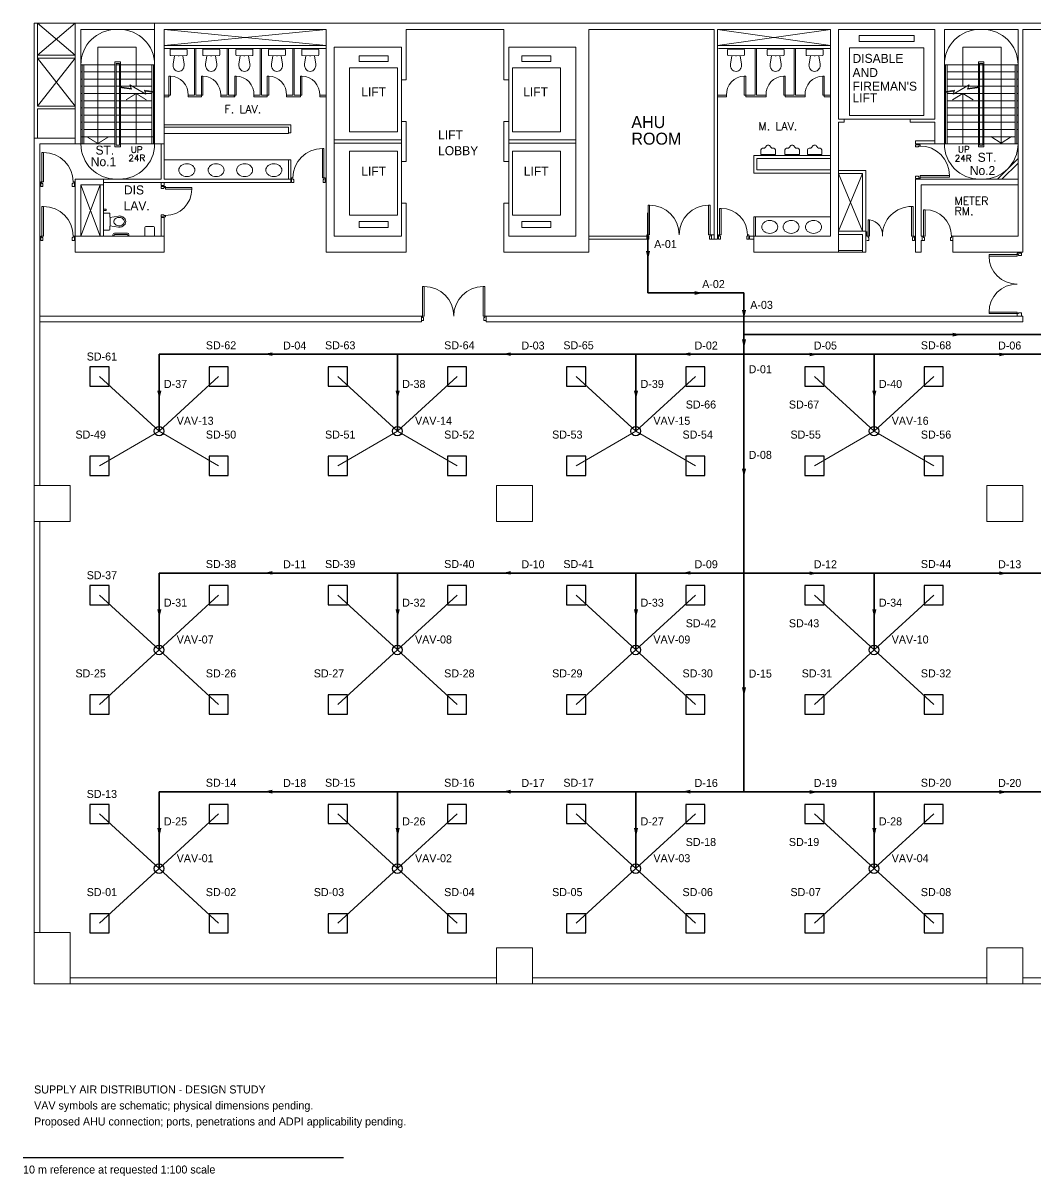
# Model space of a CAD drawing. Header units: millimetres. Extents: x 64000 to 124827, y 9925 to 45926.
# Drawn here: x 64000 to 95618, y 9925 to 45926 of the extents above; entities that cross this region are included whole.
import ezdxf
from ezdxf.enums import TextEntityAlignment as Align

# ---------------------------------------------------------------- set-up
doc = ezdxf.new("R2010")
doc.units = ezdxf.units.MM
for name, color, linetype, lineweight in [('ARCH', 7, 'Continuous', 5), ('BSA_DIFFUSER', 3, 'Continuous', 25), ('BSA_FLEX', 4, 'Continuous', 18), ('BSA_SUPPLY', 5, 'Continuous', 35), ('BSA_VAV', 2, 'Continuous', 25)]:
    doc.layers.add(name, color=color, linetype=linetype, lineweight=lineweight)
for name, color, linetype in [('BSA_FLOW_DIRECTION', 7, 'Continuous'), ('BSA_LABEL', 7, 'Continuous'), ('BSA_NOTES', 1, 'Continuous'), ('BSA_SCHEDULE', 7, 'Continuous')]:
    doc.layers.add(name, color=color, linetype=linetype)
doc.styles.add('20S', font='SIMPLEX.shx', dxfattribs={"height": 200})
doc.styles.add('25S', font='simplex', dxfattribs={"height": 250})

msp = doc.modelspace()

# ---------------------------------------------------------------- linework, layer by layer
at = {"layer": 'ARCH', "linetype": 'ByBlock', "lineweight": 9}
for p, q in [((64346, 45926), (64346, 42331)), ((64446, 45926), (64446, 43326)), ((65626, 44926), (64446, 45926)), ((64446, 44926), (65626, 45926)), ((65626, 45926), (65626, 42151)), ((65806, 45726), (65806, 42151)), ((65806, 45726), (67006, 45726)), ((67006, 45926), (68106, 45926)), ((67006, 45726), (68106, 45726)), ((68106, 45926), (68106, 42151)), ((68406, 45726), (68406, 42151)), ((68406, 45226), (73459, 45726)), ((73459, 45226), (68406, 45726)), ((68406, 45726), (73459, 45726)), ((73459, 45726), (73459, 38776)), ((75959, 45726), (75959, 44151)), ((79009, 45726), (75959, 45726)), ((79009, 45726), (79009, 44151)), ((81659, 45726), (81659, 38776)), ((85579, 45726), (85579, 39176)), ((85679, 45726), (89209, 45226)), ((85679, 45226), (89209, 45726)), ((89209, 45726), (85679, 45726)), ((85679, 45726), (85679, 39176)), ((89209, 45726), (89209, 39276)), ((89459, 45726), (89459, 42926)), ((92459, 45726), (89459, 45726)), ((92459, 45726), (92459, 42926)), ((92759, 45726), (92759, 42056)), ((92759, 45726), (93859, 45726)), ((95059, 45726), (93859, 45726)), ((95059, 45726), (95059, 39276)), ((95209, 45726), (95209, 38776)), ((90096, 45535), (91822, 45535)), ((90096, 45350), (90096, 45535)), ((91822, 45535), (91822, 45350)), ((66337, 42151), (66337, 45176)), ((67531, 45176), (66337, 45176)), ((67531, 43951), (67531, 45176)), ((68406, 45226), (73459, 45226)), ((68406, 45126), (73459, 45126)), ((69353, 43671), (69353, 45126)), ((69393, 43671), (69393, 45126)), ((70369, 43671), (70369, 45126)), ((70409, 43671), (70409, 45126)), ((71406, 43671), (71406, 45126)), ((71446, 43671), (71446, 45126)), ((72423, 43671), (72423, 45126)), ((72463, 43671), (72463, 45126)), ((73709, 45176), (73709, 39276)), ((73709, 45176), (75809, 45176)), ((75809, 45176), (75809, 44151)), ((81259, 45176), (79159, 45176)), ((81259, 45176), (79159, 45176)), ((79159, 45176), (79159, 44151)), ((81259, 45176), (81259, 39276)), ((89209, 45226), (85679, 45226)), ((85714, 45126), (87369, 45126)), ((86856, 43671), (86856, 45126)), ((86896, 43671), (86896, 45126)), ((89209, 45126), (87369, 45126)), ((88073, 43671), (88073, 45126)), ((88113, 43671), (88113, 45126)), ((89799, 43036), (89799, 45154)), ((89799, 45154), (92119, 45154)), ((91822, 45350), (90096, 45350)), ((92119, 45154), (92119, 43036)), ((93334, 43951), (93334, 45176)), ((93334, 45176), (94528, 45176)), ((94528, 42151), (94528, 45176)), ((65626, 44926), (64446, 44926)), ((64446, 44826), (65626, 43326)), ((64446, 43326), (65626, 44826)), ((65626, 44826), (64446, 44826)), ((66868, 42063), (66868, 44714)), ((66868, 44714), (67044, 44714)), ((66906, 42113), (66906, 44664)), ((66906, 44664), (67006, 44664)), ((67006, 43934), (67006, 44664)), ((67044, 43929), (67044, 44714)), ((74489, 44906), (75394, 44906)), ((74489, 44721), (74489, 44906)), ((75394, 44721), (74489, 44721)), ((75394, 44906), (75394, 44721)), ((80480, 44906), (79574, 44906)), ((79574, 44906), (79574, 44721)), ((79574, 44721), (80480, 44721)), ((80480, 44721), (80480, 44906)), ((93821, 43929), (93821, 44714)), ((93997, 44714), (93821, 44714)), ((93859, 43934), (93859, 44664)), ((93959, 44664), (93859, 44664)), ((93959, 42113), (93959, 44664)), ((93997, 42063), (93997, 44714)), ((65806, 44626), (66868, 44626)), ((65806, 44401), (65844, 44401)), ((65844, 42151), (65844, 44626)), ((65894, 42151), (65894, 44626)), ((65894, 44401), (66868, 44401)), ((66906, 44626), (67006, 44626)), ((66906, 44401), (67006, 44401)), ((67044, 44626), (68106, 44626)), ((67044, 44401), (68018, 44401)), ((68018, 43794), (68018, 44626)), ((68068, 43787), (68068, 44626)), ((68068, 44401), (68106, 44401)), ((74192, 44526), (74192, 42526)), ((74192, 44526), (75692, 44526)), ((75692, 44526), (75692, 42526)), ((79277, 44526), (79277, 42526)), ((80777, 44526), (79277, 44526)), ((80777, 44526), (80777, 42526)), ((93821, 44626), (92759, 44626)), ((92797, 44401), (92759, 44401)), ((92797, 43787), (92797, 44626)), ((92847, 43794), (92847, 44626)), ((93821, 44401), (92847, 44401)), ((93959, 44626), (93859, 44626)), ((93959, 44401), (93859, 44401)), ((95059, 44626), (93997, 44626)), ((94971, 44401), (93997, 44401)), ((94971, 42151), (94971, 44626)), ((95021, 42151), (95021, 44626)), ((95059, 44401), (95021, 44401)), ((95059, 44626), (95059, 44626)), ((65806, 44176), (65844, 44176)), ((65806, 43951), (65844, 43951)), ((65894, 44176), (66868, 44176)), ((65894, 43951), (66868, 43951)), ((66906, 44176), (67006, 44176)), ((66906, 43951), (67006, 43951)), ((67371, 43883), (67006, 43934)), ((67044, 44176), (68018, 44176)), ((67044, 43951), (68018, 43951)), ((67828, 43705), (67332, 44000)), ((67332, 44000), (67380, 43857)), ((68068, 44176), (68106, 44176)), ((68068, 43951), (68106, 43951)), ((68554, 43671), (68554, 44271)), ((68554, 44271), (68599, 44271)), ((68599, 43671), (68599, 44271)), ((69571, 44271), (69616, 44271)), ((69571, 43671), (69571, 44271)), ((69616, 43671), (69616, 44271)), ((70608, 43671), (70608, 44271)), ((70608, 44271), (70653, 44271)), ((70653, 43671), (70653, 44271)), ((71624, 44271), (71669, 44271)), ((71624, 43671), (71624, 44271)), ((71669, 43671), (71669, 44271)), ((72661, 44271), (72706, 44271)), ((72661, 43671), (72661, 44271)), ((72706, 43671), (72706, 44271)), ((75809, 44151), (75959, 44151)), ((75809, 44151), (75809, 42851)), ((79159, 44151), (79009, 44151)), ((79159, 44151), (79159, 42851)), ((86513, 43671), (86513, 44271)), ((86558, 44271), (86513, 44271)), ((86558, 43671), (86558, 44271)), ((87749, 43671), (87749, 44271)), ((87794, 44271), (87749, 44271)), ((87794, 43671), (87794, 44271)), ((88966, 43671), (88966, 44271)), ((89011, 44271), (88966, 44271)), ((89011, 43671), (89011, 44271)), ((92797, 44176), (92759, 44176)), ((92797, 43951), (92759, 43951)), ((93821, 44176), (92847, 44176)), ((93821, 43951), (92847, 43951)), ((93037, 43705), (93533, 44000)), ((93533, 44000), (93485, 43857)), ((93494, 43883), (93859, 43934)), ((93959, 44176), (93859, 44176)), ((93959, 43951), (93859, 43951)), ((94971, 44176), (93997, 44176)), ((94971, 43951), (93997, 43951)), ((95059, 44176), (95021, 44176)), ((95059, 43951), (95021, 43951)), ((65806, 43726), (65844, 43726)), ((65894, 43726), (66868, 43726)), ((66906, 43726), (67006, 43726)), ((67006, 42113), (67006, 43909)), ((67380, 43857), (67006, 43909)), ((67044, 42063), (67044, 43903)), ((67044, 43726), (68018, 43726)), ((67531, 43726), (67531, 42151)), ((67788, 43826), (67828, 43705)), ((68106, 43782), (67788, 43826)), ((68106, 43756), (67797, 43799)), ((68018, 42151), (68018, 43768)), ((68068, 42151), (68068, 43762)), ((68068, 43726), (68106, 43726)), ((68554, 43671), (68406, 43671)), ((68406, 43626), (68554, 43626)), ((68554, 43626), (68554, 43671)), ((68554, 43671), (68599, 43671)), ((69353, 43671), (69154, 43671)), ((69154, 43626), (69154, 43671)), ((69154, 43626), (69571, 43626)), ((69571, 43671), (69393, 43671)), ((69571, 43671), (69616, 43671)), ((69571, 43626), (69571, 43671)), ((70171, 43626), (70171, 43671)), ((70369, 43671), (70171, 43671)), ((70171, 43626), (70171, 43671)), ((70171, 43626), (70588, 43626)), ((70588, 43671), (70409, 43671)), ((70608, 43671), (70459, 43671)), ((70459, 43626), (70608, 43626)), ((70588, 43626), (70588, 43671)), ((70608, 43626), (70608, 43671)), ((70608, 43671), (70653, 43671)), ((71406, 43671), (71208, 43671)), ((71208, 43626), (71208, 43671)), ((71208, 43626), (71624, 43626)), ((71624, 43671), (71446, 43671)), ((71624, 43671), (71669, 43671)), ((71624, 43626), (71624, 43671)), ((72224, 43626), (72224, 43671)), ((72423, 43671), (72224, 43671)), ((72224, 43626), (72661, 43626)), ((72661, 43671), (72463, 43671)), ((72661, 43671), (72706, 43671)), ((72661, 43626), (72661, 43671)), ((73459, 43671), (73261, 43671)), ((73261, 43626), (73261, 43671)), ((73261, 43626), (73459, 43626)), ((85679, 43671), (85958, 43671)), ((85958, 43626), (85679, 43626)), ((85958, 43626), (85958, 43671)), ((86558, 43671), (86513, 43671)), ((86558, 43671), (86856, 43671)), ((86558, 43626), (86558, 43671)), ((87194, 43626), (86558, 43626)), ((86896, 43671), (87194, 43671)), ((87194, 43626), (87194, 43671)), ((87794, 43671), (87749, 43671)), ((87794, 43671), (88073, 43671)), ((87794, 43626), (87794, 43671)), ((88411, 43626), (87794, 43626)), ((88113, 43671), (88411, 43671)), ((88411, 43626), (88411, 43671)), ((89011, 43671), (88966, 43671)), ((89011, 43671), (89209, 43671)), ((89011, 43626), (89011, 43671)), ((89209, 43626), (89011, 43626)), ((92759, 43782), (93077, 43826)), ((92759, 43756), (93068, 43799)), ((92797, 43726), (92759, 43726)), ((92797, 42151), (92797, 43762)), ((92847, 42151), (92847, 43768)), ((93821, 43726), (92847, 43726)), ((93077, 43826), (93037, 43705)), ((93334, 43726), (93334, 42151)), ((93485, 43857), (93859, 43909)), ((93821, 42063), (93821, 43903)), ((93859, 42113), (93859, 43909)), ((93959, 43726), (93859, 43726)), ((94971, 43726), (93997, 43726)), ((95059, 43726), (95021, 43726)), ((65626, 43326), (64446, 43326)), ((64446, 43251), (65626, 43251)), ((64446, 43251), (64446, 42331)), ((65806, 43501), (65844, 43501)), ((65806, 43276), (65844, 43276)), ((65894, 43501), (66868, 43501)), ((65894, 43276), (66868, 43276)), ((66906, 43501), (67006, 43501)), ((66906, 43276), (67006, 43276)), ((67044, 43501), (68018, 43501)), ((67044, 43276), (68018, 43276)), ((68068, 43501), (68106, 43501)), ((68068, 43276), (68106, 43276)), ((92797, 43501), (92759, 43501)), ((92797, 43276), (92759, 43276)), ((93821, 43501), (92847, 43501)), ((93821, 43276), (92847, 43276)), ((93959, 43501), (93859, 43501)), ((93959, 43276), (93859, 43276)), ((94971, 43501), (93997, 43501)), ((94971, 43276), (93997, 43276)), ((95059, 43501), (95021, 43501)), ((95059, 43276), (95021, 43276)), ((65806, 43051), (65844, 43051)), ((65894, 43051), (66868, 43051)), ((66906, 43051), (67006, 43051)), ((67044, 43051), (68018, 43051)), ((68068, 43051), (68106, 43051)), ((75959, 42851), (75809, 42851)), ((75809, 42851), (75809, 41601)), ((75959, 42851), (75959, 41601)), ((79009, 42851), (79009, 41601)), ((79009, 42851), (79159, 42851)), ((79159, 42851), (79159, 41601)), ((89634, 42926), (89459, 42926)), ((89634, 42926), (91694, 42926)), ((89634, 42926), (89634, 42826)), ((92119, 43036), (89799, 43036)), ((92459, 42926), (91694, 42926)), ((91694, 42926), (91694, 42826)), ((92797, 43051), (92759, 43051)), ((93821, 43051), (92847, 43051)), ((93959, 43051), (93859, 43051)), ((94971, 43051), (93997, 43051)), ((95059, 43051), (95021, 43051)), ((65806, 42826), (65844, 42826)), ((65806, 42601), (65844, 42601)), ((65894, 42826), (66868, 42826)), ((65894, 42601), (66868, 42601)), ((66906, 42826), (67006, 42826)), ((66906, 42601), (67006, 42601)), ((67044, 42826), (68018, 42826)), ((67044, 42601), (68018, 42601)), ((68068, 42826), (68106, 42826)), ((68068, 42601), (68106, 42601)), ((72359, 42751), (68406, 42751)), ((72284, 42676), (68406, 42676)), ((70231, 42676), (68406, 42676)), ((72284, 42476), (72284, 42676)), ((72359, 42501), (72284, 42501)), ((72359, 42501), (72359, 42751)), ((75692, 42526), (74192, 42526)), ((79277, 42526), (80777, 42526)), ((89459, 42826), (89459, 38776)), ((89634, 42826), (89459, 42826)), ((92459, 42826), (91694, 42826)), ((92459, 42826), (92459, 42151)), ((92797, 42826), (92759, 42826)), ((92797, 42601), (92759, 42601)), ((93821, 42826), (92847, 42826)), ((93821, 42601), (92847, 42601)), ((93959, 42826), (93859, 42826)), ((93959, 42601), (93859, 42601)), ((94971, 42826), (93997, 42826)), ((94971, 42601), (93997, 42601)), ((95059, 42826), (95021, 42826)), ((95059, 42601), (95021, 42601)), ((64346, 42331), (64346, 38776)), ((64346, 42331), (65626, 42331)), ((64526, 42151), (64526, 38776)), ((64526, 42151), (65626, 42151)), ((65806, 42151), (65626, 42151)), ((65806, 42376), (66868, 42376)), ((65806, 42151), (66868, 42151)), ((66906, 42376), (67006, 42376)), ((67044, 42376), (68106, 42376)), ((67044, 42151), (68106, 42151)), ((68406, 42151), (68106, 42151)), ((68306, 42151), (68306, 41051)), ((72284, 42476), (68406, 42476)), ((70231, 42476), (68406, 42476)), ((68406, 42151), (68406, 41051)), ((75809, 42276), (73709, 42276)), ((75809, 42176), (73709, 42176)), ((79159, 42276), (81259, 42276)), ((79159, 42176), (81259, 42176)), ((81259, 42176), (81259, 39476)), ((92459, 42251), (91860, 42251)), ((91860, 42151), (91860, 42251)), ((92459, 42151), (91860, 42151)), ((92759, 42151), (92459, 42151)), ((92797, 42376), (92759, 42376)), ((93821, 42151), (92759, 42151)), ((93821, 42376), (92847, 42376)), ((93959, 42376), (93859, 42376)), ((93959, 42151), (93859, 42151)), ((94971, 42376), (93997, 42376)), ((95059, 42151), (93997, 42151)), ((66868, 42063), (67044, 42063)), ((66906, 42113), (67006, 42113)), ((74192, 39926), (74192, 41926)), ((75692, 41926), (74192, 41926)), ((75692, 39926), (75692, 41926)), ((79277, 39926), (79277, 41926)), ((79277, 41926), (80777, 41926)), ((80777, 39926), (80777, 41926)), ((89209, 41792), (86809, 41792)), ((86809, 41242), (86809, 41792)), ((93997, 42063), (93821, 42063)), ((93959, 42113), (93859, 42113)), ((72359, 41651), (68406, 41651)), ((72284, 41051), (72284, 41651)), ((72359, 41051), (72359, 41651)), ((75959, 41601), (75809, 41601)), ((75809, 40301), (75809, 41601)), ((79009, 41601), (79159, 41601)), ((79159, 40301), (79159, 41601)), ((89209, 41692), (86909, 41692)), ((86909, 41342), (86909, 41692)), ((94415, 41051), (95059, 41695)), ((94556, 41051), (95059, 41554)), ((68306, 41051), (65626, 41051)), ((65626, 41051), (65626, 40871)), ((66506, 41051), (66506, 39276)), ((72359, 41051), (68406, 41051)), ((72359, 41051), (72359, 40951)), ((89209, 41242), (86809, 41242)), ((89209, 41342), (86909, 41342)), ((90309, 41326), (89459, 41326)), ((89459, 41226), (90209, 39426)), ((90209, 41226), (89459, 39426)), ((90209, 41226), (89459, 41226)), ((90209, 41226), (90209, 39426)), ((90309, 41326), (90309, 39226)), ((91860, 41051), (95059, 41051)), ((91860, 40871), (91860, 41051)), ((65626, 39276), (65626, 40871)), ((65806, 40871), (66406, 39276)), ((65806, 39276), (66406, 40871)), ((66506, 40871), (65806, 40871)), ((65806, 39276), (65806, 40871)), ((66406, 40871), (66406, 39276)), ((72359, 40951), (66506, 40951)), ((68306, 40951), (68306, 40851)), ((68306, 40951), (68306, 40851)), ((68306, 40851), (68406, 40851)), ((68406, 40951), (68406, 40851)), ((68406, 40951), (68406, 40851)), ((91860, 39276), (91860, 40871)), ((92040, 40871), (95059, 40871)), ((92040, 39276), (92040, 40871)), ((66506, 40270), (66506, 40270)), ((66516, 40120), (66506, 40120)), ((66516, 40070), (66506, 40070)), ((66516, 40120), (66516, 40070)), ((66516, 40114), (66571, 40114)), ((66571, 40076), (66516, 40076)), ((75809, 40301), (75959, 40301)), ((75809, 40301), (75809, 39276)), ((75959, 40301), (75959, 38776)), ((79009, 40301), (79009, 38776)), ((79159, 40301), (79009, 40301)), ((79159, 40301), (79159, 39276)), ((83509, 39316), (83509, 40236)), ((83559, 40236), (83509, 40236)), ((83559, 40236), (83559, 39316)), ((85399, 40236), (85399, 39316)), ((85399, 40236), (85449, 40236)), ((85449, 39316), (85449, 40236)), ((91739, 40201), (91739, 39276)), ((91739, 40201), (91789, 40201)), ((91789, 39276), (91789, 40201)), ((68306, 39851), (68306, 39276)), ((68406, 39851), (68306, 39851)), ((68306, 39771), (68306, 39276)), ((68406, 39851), (68406, 39276)), ((68406, 39771), (68406, 39276)), ((74192, 39926), (75692, 39926)), ((75394, 39730), (74489, 39730)), ((74489, 39730), (74489, 39545)), ((75394, 39545), (75394, 39730)), ((80777, 39926), (79277, 39926)), ((79574, 39730), (80480, 39730)), ((79574, 39545), (79574, 39730)), ((80480, 39730), (80480, 39545)), ((86809, 39876), (89209, 39876)), ((86809, 39276), (86809, 39876)), ((86859, 39276), (86859, 39876)), ((90377, 39776), (90377, 39276)), ((90377, 39776), (90427, 39776)), ((90427, 39276), (90427, 39776)), ((65626, 39276), (65626, 38776)), ((68406, 39276), (65626, 39276)), ((66800, 39286), (66800, 39276)), ((66800, 39286), (66850, 39286)), ((66806, 39316), (66806, 39286)), ((66844, 39298), (66844, 39286)), ((66850, 39286), (66850, 39276)), ((66856, 39366), (67256, 39366)), ((66874, 39328), (67238, 39328)), ((67312, 39286), (67262, 39286)), ((67262, 39286), (67262, 39276)), ((67268, 39298), (67268, 39286)), ((67306, 39316), (67306, 39286)), ((67312, 39286), (67312, 39276)), ((67806, 39546), (67806, 39276)), ((67836, 39576), (68076, 39576)), ((68106, 39546), (68106, 39276)), ((68406, 39276), (68406, 38776)), ((73709, 39276), (75809, 39276)), ((74489, 39545), (75394, 39545)), ((81259, 39276), (79159, 39276)), ((80480, 39545), (79574, 39545)), ((81659, 39276), (83469, 39276)), ((83469, 39316), (83509, 39316)), ((83469, 39176), (83469, 39316)), ((83469, 39301), (83469, 39301)), ((83509, 39316), (83509, 39266)), ((83559, 39316), (83509, 39316)), ((83509, 39266), (83534, 39266)), ((83534, 39266), (83534, 39176)), ((85399, 39316), (85449, 39316)), ((85449, 39266), (85424, 39266)), ((85424, 39266), (85424, 39176)), ((85579, 39316), (85449, 39316)), ((85449, 39316), (85449, 39266)), ((85489, 39176), (85489, 39316)), ((85489, 39301), (85489, 39301)), ((86809, 39276), (86679, 39276)), ((86679, 39176), (86679, 39276)), ((86809, 39276), (89209, 39276)), ((86809, 39276), (86809, 38776)), ((89459, 39426), (90309, 39426)), ((89459, 39326), (90209, 39326)), ((90209, 39326), (90209, 38776)), ((90309, 39326), (90309, 38776)), ((90337, 39276), (90337, 39416)), ((90337, 39276), (90377, 39276)), ((90377, 39276), (90427, 39276)), ((90377, 39276), (90377, 39226)), ((91739, 39276), (91789, 39276)), ((91829, 39276), (91789, 39276)), ((91789, 39276), (91789, 39226)), ((91829, 39136), (91829, 39276)), ((91860, 39276), (91860, 38926)), ((91860, 39276), (91860, 38776)), ((92040, 39276), (92110, 39276)), ((92040, 39276), (92090, 39276)), ((92980, 39276), (95059, 39276)), ((81659, 39176), (83469, 39176)), ((83469, 39216), (83469, 39176)), ((83534, 39176), (83469, 39176)), ((85424, 39176), (85489, 39176)), ((85489, 39216), (85489, 39176)), ((85579, 39176), (85679, 39176)), ((86809, 39176), (86679, 39176)), ((90402, 39136), (90337, 39136)), ((90377, 39226), (90402, 39226)), ((90402, 39226), (90402, 39136)), ((91764, 39226), (91764, 39136)), ((91789, 39226), (91764, 39226)), ((91764, 39136), (91829, 39136)), ((92040, 38776), (92040, 39136)), ((93020, 39136), (93020, 38776)), ((64346, 38776), (64346, 15926)), ((64526, 38776), (64526, 31488)), ((68406, 38776), (65626, 38776)), ((75959, 38776), (73459, 38776)), ((79009, 38776), (81659, 38776)), ((86809, 38776), (89459, 38776)), ((90209, 38826), (89459, 38826)), ((90209, 38776), (89459, 38776)), ((90209, 38776), (90309, 38776)), ((92040, 38776), (91860, 38776)), ((95209, 38776), (93020, 38776)), ((95029, 38694), (94155, 38694)), ((94155, 38647), (94155, 38694)), ((94155, 38647), (95029, 38647)), ((95029, 38737), (95029, 38697)), ((95169, 38737), (95029, 38737)), ((95029, 38697), (95079, 38697)), ((95029, 38647), (95029, 38697)), ((95044, 38737), (95044, 38737)), ((95079, 38697), (95079, 38672)), ((95079, 38672), (95169, 38672)), ((95169, 38672), (95169, 38737)), ((76473, 36776), (76473, 37696)), ((76523, 37696), (76473, 37696)), ((76523, 37696), (76523, 36776)), ((78363, 37696), (78363, 36776)), ((78363, 37696), (78413, 37696)), ((78413, 36776), (78413, 37696)), ((64526, 36776), (76473, 36776)), ((76433, 36776), (76473, 36776)), ((76433, 36636), (76433, 36776)), ((76433, 36761), (76433, 36761)), ((76473, 36776), (76473, 36726)), ((76523, 36776), (76473, 36776)), ((76473, 36726), (76498, 36726)), ((76498, 36726), (76498, 36636)), ((78363, 36776), (78413, 36776)), ((78413, 36726), (78388, 36726)), ((78388, 36726), (78388, 36636)), ((78453, 36776), (78413, 36776)), ((78413, 36776), (78413, 36726)), ((78453, 36776), (95209, 36776)), ((78453, 36636), (78453, 36776)), ((78453, 36761), (78453, 36761)), ((94155, 36899), (95029, 36899)), ((94155, 36899), (94155, 36851)), ((95029, 36851), (94155, 36851)), ((95029, 36901), (95029, 36851)), ((95029, 36776), (95029, 36851)), ((95029, 36851), (95079, 36851)), ((95169, 36776), (95029, 36776)), ((95044, 36776), (95044, 36776)), ((95079, 36851), (95079, 36876)), ((95079, 36876), (95169, 36876)), ((95169, 36876), (95169, 36776)), ((95169, 36776), (95209, 36776)), ((64526, 36596), (76433, 36596)), ((76498, 36636), (76433, 36636)), ((76433, 36636), (76433, 36596)), ((78388, 36636), (78453, 36636)), ((78453, 36636), (78453, 36596)), ((78453, 36596), (95209, 36596)), ((64526, 30363), (64526, 17526))]:
    msp.add_line(p, q, dxfattribs=at)
at = {"layer": 'ARCH', "lineweight": 9}
for p, q in [((95209, 45926), (64346, 45926)), ((64346, 45926), (109346, 45926)), ((85579, 45726), (81659, 45726)), ((95209, 45726), (108221, 45726)), ((68591, 45094), (68591, 44929)), ((69101, 45114), (68611, 45114)), ((69121, 44929), (69121, 45094)), ((69608, 45094), (69608, 44929)), ((70118, 45114), (69628, 45114)), ((70138, 44929), (70138, 45094)), ((70644, 45094), (70644, 44929)), ((71154, 45114), (70664, 45114)), ((71174, 44929), (71174, 45094)), ((71661, 45094), (71661, 44929)), ((72171, 45114), (71681, 45114)), ((72191, 44929), (72191, 45094)), ((72698, 45094), (72698, 44929)), ((73208, 45114), (72718, 45114)), ((73228, 44929), (73228, 45094)), ((85991, 44929), (85991, 45094)), ((86011, 45114), (86501, 45114)), ((86521, 45094), (86521, 44929)), ((87228, 44929), (87228, 45094)), ((87248, 45114), (87738, 45114)), ((87758, 45094), (87758, 44929)), ((88444, 44929), (88444, 45094)), ((88464, 45114), (88954, 45114)), ((88974, 45094), (88974, 44929)), ((68838, 44904), (68611, 44909)), ((68724, 44907), (68683, 44644)), ((68874, 44904), (69101, 44909)), ((68988, 44907), (69029, 44644)), ((69855, 44904), (69627, 44909)), ((69741, 44907), (69700, 44644)), ((69890, 44904), (70118, 44909)), ((70005, 44907), (70046, 44644)), ((70892, 44904), (70664, 44909)), ((70777, 44907), (70736, 44644)), ((70927, 44904), (71155, 44909)), ((71041, 44907), (71082, 44644)), ((71908, 44904), (71681, 44909)), ((71794, 44907), (71753, 44644)), ((71944, 44904), (72171, 44909)), ((72058, 44907), (72099, 44644)), ((72945, 44904), (72717, 44909)), ((72831, 44907), (72790, 44644)), ((72980, 44904), (73208, 44909)), ((73095, 44907), (73136, 44644)), ((86238, 44904), (86010, 44909)), ((86124, 44907), (86083, 44644)), ((86274, 44904), (86501, 44909)), ((86388, 44907), (86429, 44644)), ((87475, 44904), (87247, 44909)), ((87360, 44907), (87320, 44644)), ((87510, 44904), (87738, 44909)), ((87625, 44907), (87665, 44644)), ((88691, 44904), (88464, 44909)), ((88577, 44907), (88536, 44644)), ((88727, 44904), (88955, 44909)), ((88841, 44907), (88882, 44644)), ((93334, 43726), (93015, 43525)), ((93654, 43525), (93334, 43726)), ((91860, 42061), (91860, 42126)), ((91860, 42126), (92000, 42126)), ((92000, 42126), (92000, 42086)), ((94213, 42380), (94532, 42180)), ((94532, 42180), (94852, 42380)), ((64641, 41886), (64591, 41886)), ((64591, 40966), (64591, 41886)), ((64641, 41886), (64641, 40966)), ((73344, 42011), (73344, 41091)), ((73344, 42011), (73394, 42011)), ((73394, 41091), (73394, 42011)), ((87035, 41816), (87035, 41966)), ((87484, 41816), (87035, 41816)), ((87484, 41816), (87484, 41966)), ((87785, 41816), (87785, 41966)), ((88234, 41816), (87785, 41816)), ((88234, 41816), (88234, 41966)), ((88485, 41816), (88485, 41966)), ((88934, 41816), (88485, 41816)), ((88934, 41816), (88934, 41966)), ((91950, 42061), (91860, 42061)), ((91950, 42086), (91950, 42061)), ((92000, 42086), (91950, 42086)), ((72384, 40951), (72384, 41091)), ((72384, 41091), (72424, 41091)), ((72424, 41091), (72424, 41041)), ((73344, 41091), (73394, 41091)), ((73434, 41091), (73394, 41091)), ((73394, 41091), (73394, 41041)), ((73434, 40951), (73434, 41091)), ((73434, 41076), (73434, 41076)), ((91860, 41141), (91860, 41076)), ((91950, 41141), (91860, 41141)), ((91860, 41076), (92000, 41076)), ((91950, 41116), (91950, 41141)), ((92000, 41116), (91950, 41116)), ((92000, 41166), (92000, 41116)), ((92920, 41166), (92000, 41166)), ((92000, 41116), (92920, 41116)), ((92000, 41076), (92000, 41116)), ((92920, 41166), (92920, 41116)), ((64551, 40826), (64551, 40966)), ((64551, 40966), (64591, 40966)), ((64616, 40826), (64551, 40826)), ((64641, 40966), (64591, 40966)), ((64591, 40966), (64591, 40916)), ((64591, 40916), (64616, 40916)), ((64616, 40916), (64616, 40826)), ((65536, 40916), (65536, 40826)), ((65561, 40916), (65536, 40916)), ((65536, 40826), (65601, 40826)), ((65561, 40966), (65561, 40916)), ((65601, 40966), (65561, 40966)), ((65601, 40826), (65601, 40966)), ((68306, 40826), (68446, 40826)), ((68306, 40761), (68306, 40826)), ((68396, 40761), (68306, 40761)), ((68396, 40786), (68396, 40761)), ((68446, 40786), (68396, 40786)), ((68446, 40826), (68446, 40786)), ((68446, 40736), (68446, 40786)), ((68446, 40786), (69266, 40786)), ((69266, 40736), (68446, 40736)), ((69266, 40736), (69266, 40786)), ((72449, 40951), (72384, 40951)), ((72424, 41041), (72449, 41041)), ((72449, 41041), (72449, 40951)), ((73394, 41041), (73369, 41041)), ((73369, 41041), (73369, 40951)), ((73369, 40951), (73434, 40951)), ((64641, 40196), (64591, 40196)), ((64591, 39276), (64591, 40196)), ((64641, 40196), (64641, 39276)), ((66506, 39971), (66506, 39481)), ((66690, 39991), (66526, 39991)), ((66716, 39743), (66711, 39971)), ((85744, 39316), (85744, 40136)), ((85794, 40136), (85744, 40136)), ((85794, 40136), (85794, 39316)), ((92110, 39276), (92110, 40096)), ((92160, 40096), (92110, 40096)), ((92160, 40096), (92160, 39276)), ((66716, 39708), (66711, 39480)), ((66713, 39858), (66976, 39899)), ((68306, 39941), (68306, 39876)), ((68396, 39941), (68306, 39941)), ((68306, 39876), (68446, 39876)), ((68396, 39916), (68396, 39941)), ((68446, 39916), (68396, 39916)), ((68446, 39876), (68446, 39916)), ((64551, 39136), (64551, 39276)), ((64551, 39276), (64591, 39276)), ((64641, 39276), (64591, 39276)), ((64591, 39276), (64591, 39226)), ((65561, 39276), (65561, 39226)), ((65601, 39276), (65561, 39276)), ((65601, 39136), (65601, 39276)), ((66526, 39461), (66690, 39461)), ((66713, 39594), (66976, 39553)), ((85704, 39316), (85744, 39316)), ((85704, 39176), (85704, 39316)), ((85744, 39316), (85744, 39266)), ((85794, 39316), (85744, 39316)), ((85744, 39266), (85769, 39266)), ((85769, 39266), (85769, 39176)), ((86614, 39266), (86589, 39266)), ((86589, 39266), (86589, 39176)), ((86654, 39316), (86614, 39316)), ((86614, 39316), (86614, 39266)), ((86654, 39176), (86654, 39316)), ((92070, 39276), (92110, 39276)), ((92070, 39136), (92070, 39276)), ((92110, 39276), (92110, 39226)), ((92160, 39276), (92110, 39276)), ((93020, 39276), (92980, 39276)), ((92980, 39276), (92980, 39226)), ((93020, 39136), (93020, 39276)), ((64616, 39136), (64551, 39136)), ((64591, 39226), (64616, 39226)), ((64616, 39226), (64616, 39136)), ((65536, 39226), (65536, 39136)), ((65561, 39226), (65536, 39226)), ((65536, 39136), (65601, 39136)), ((85489, 39176), (85579, 39176)), ((85769, 39176), (85704, 39176)), ((86589, 39176), (86654, 39176)), ((92070, 39136), (92040, 39136)), ((92135, 39136), (92070, 39136)), ((92110, 39226), (92135, 39226)), ((92135, 39226), (92135, 39136)), ((92980, 39226), (92955, 39226)), ((92955, 39226), (92955, 39136)), ((92955, 39136), (93020, 39136)), ((95209, 36776), (95209, 36596)), ((64346, 30363), (64346, 31488)), ((78783, 30363), (78783, 31488)), ((79908, 31488), (78783, 31488)), ((78783, 31488), (78783, 30363)), ((79908, 30363), (79908, 31488)), ((94084, 30363), (94084, 31488)), ((78783, 30363), (79908, 30363)), ((78783, 15926), (78783, 17051)), ((94084, 15926), (94084, 17051)), ((109346, 15926), (64346, 15926)), ((78783, 16106), (65471, 16106)), ((94084, 16106), (79908, 16106)), ((108221, 16106), (95209, 16106))]:
    msp.add_line(p, q, dxfattribs=at)
at = {"layer": 'ARCH', "lineweight": 9, "const_width": 26.4}
for points in [[(67212, 43525), (67531, 43726), (67850, 43525)], [(66652, 42363), (66333, 42163), (66014, 42363)]]:
    msp.add_lwpolyline(points, dxfattribs=at)
at = {"layer": 'ARCH', "linetype": 'Continuous', "lineweight": 9}
for points in [[(68863, 41334, -0.119639), (68881, 41408, -0.104884), (68936, 41475, -0.089094), (69023, 41522, -0.096836), (69113, 41534, -0.080438), (69211, 41518, -0.089094), (69289, 41475, -0.104884), (69344, 41408, -0.119639), (69362, 41334, -0.119639), (69344, 41259, -0.104884), (69289, 41192, -0.089094), (69211, 41149, -0.080438), (69113, 41133, -0.080438), (69015, 41149, -0.089094), (68936, 41192, -0.104884), (68881, 41259, -0.119639)], [(70275, 41334, 0.119639), (70257, 41408, 0.104884), (70202, 41475, 0.089094), (70115, 41522, 0.096836), (70025, 41534, 0.080438), (69927, 41518, 0.089094), (69849, 41475, 0.104884), (69794, 41408, 0.119639), (69776, 41334, 0.119639), (69794, 41259, 0.104884), (69849, 41192, 0.089094), (69927, 41149, 0.080438), (70025, 41133, 0.080438), (70123, 41149, 0.089094), (70202, 41192, 0.104884), (70257, 41259, 0.119639)], [(70666, 41334, -0.119639), (70684, 41408, -0.104884), (70739, 41475, -0.089094), (70826, 41522, -0.096836), (70916, 41534, -0.080438), (71013, 41518, -0.089094), (71092, 41475, -0.104884), (71147, 41408, -0.119639), (71165, 41334, -0.119639), (71147, 41259, -0.104884), (71092, 41192, -0.089094), (71013, 41149, -0.080438), (70916, 41133, -0.080438), (70818, 41149, -0.089094), (70739, 41192, -0.104884), (70684, 41259, -0.119639)], [(72078, 41334, 0.119639), (72060, 41408, 0.104884), (72005, 41475, 0.089094), (71918, 41522, 0.096836), (71828, 41534, 0.080438), (71730, 41518, 0.089094), (71652, 41475, 0.104884), (71596, 41408, 0.119639), (71578, 41334, 0.119639), (71596, 41259, 0.104884), (71652, 41192, 0.089094), (71730, 41149, 0.080438), (71828, 41133, 0.080438), (71926, 41149, 0.089094), (72005, 41192, 0.104884), (72060, 41259, 0.119639)], [(87061, 39559, -0.119639), (87079, 39633, -0.104884), (87134, 39700, -0.089094), (87220, 39747, -0.096836), (87310, 39759, -0.080438), (87408, 39743, -0.089094), (87487, 39700, -0.104884), (87542, 39633, -0.119639), (87560, 39559, -0.119639), (87542, 39484, -0.104884), (87487, 39417, -0.089094), (87408, 39374, -0.080438), (87310, 39358, -0.080438), (87212, 39374, -0.089094), (87134, 39417, -0.104884), (87079, 39484, -0.119639)], [(88226, 39559, 0.119639), (88208, 39633, 0.104884), (88153, 39700, 0.089094), (88067, 39747, 0.096836), (87977, 39759, 0.080438), (87879, 39743, 0.089094), (87800, 39700, 0.104884), (87745, 39633, 0.119639), (87727, 39559, 0.119639), (87745, 39484, 0.104884), (87800, 39417, 0.089094), (87879, 39374, 0.080438), (87977, 39358, 0.080438), (88075, 39374, 0.089094), (88153, 39417, 0.104884), (88208, 39484, 0.119639)], [(88924, 39559, 0.119639), (88906, 39633, 0.104884), (88851, 39700, 0.089094), (88764, 39747, 0.096836), (88674, 39759, 0.080438), (88576, 39743, 0.089094), (88498, 39700, 0.104884), (88443, 39633, 0.119639), (88425, 39559, 0.119639), (88443, 39484, 0.104884), (88498, 39417, 0.089094), (88576, 39374, 0.080438), (88674, 39358, 0.080438), (88772, 39374, 0.089094), (88851, 39417, 0.104884), (88906, 39484, 0.119639)]]:
    msp.add_lwpolyline(points, format="xyb", close=True, dxfattribs=at)
at = {"layer": 'ARCH', "lineweight": 9}
msp.add_lwpolyline([(66844, 39677, 0.532735), (67145, 39669, 0.289578), (67145, 39782, 0.532735), (66844, 39775, 0.261816)], format="xyb", close=True, dxfattribs=at)
for points in [[(64346, 30363), (65471, 30363), (65471, 31488), (64346, 31488)], [(94084, 30363), (95209, 30363), (95209, 31488), (94084, 31488)], [(64346, 15926), (65471, 15926), (65471, 17526), (64346, 17526)], [(78783, 15926), (79908, 15926), (79908, 17051), (78783, 17051)], [(94084, 15926), (95209, 15926), (95209, 17051), (94084, 17051)]]:
    msp.add_lwpolyline(points, close=True, dxfattribs=at)
at = {"layer": 'ARCH', "linetype": 'ByBlock', "lineweight": 9}
for centre, radius, start, end in [((66906, 44626), 1100, 90, 180), ((67006, 44626), 1100, 0, 90), ((93859, 44626), 1100, 90, 180), ((93959, 44626), 1100, 0, 90), ((68577, 43693), 578, 357.7688, 87.7688), ((69593, 43693), 578, 357.7688, 87.7688), ((70630, 43693), 578, 357.7688, 87.7688), ((71647, 43693), 578, 357.7688, 87.7688), ((72683, 43693), 578, 357.7688, 87.7688), ((86535, 43693), 578, 92.2312, 182.2312), ((87772, 43693), 578, 92.2312, 182.2312), ((88988, 43693), 578, 92.2312, 182.2312), ((66906, 42151), 1100, 180, 270), ((67006, 42151), 1100, 270, 0), ((93859, 42151), 1100, 180, 270), ((93959, 42151), 1100, 270, 0), ((66576, 40095), 19.7, 254.4697, 105.5303), ((83559, 39316), 920, 0, 90), ((85399, 39316), 920, 90, 180), ((91744, 39283), 917, 90.3403, 180.4706), ((90377, 39326), 453, 353.6598, 83.6598), ((66856, 39316), 50, 90, 180), ((66874, 39298), 30, 90, 180), ((67238, 39298), 30, 0, 90), ((67256, 39316), 50, 0, 90), ((67836, 39546), 30, 90, 180), ((68076, 39546), 30, 0, 90), ((95029, 38647), 874, 180, 270), ((76523, 36776), 920, 0, 90), ((78363, 36776), 920, 90, 180), ((95029, 36899), 874, 90, 180)]:
    msp.add_arc(centre, radius, start, end, dxfattribs=at)
at = {"layer": 'ARCH', "lineweight": 9}
for centre, radius, start, end in [((68611, 45094), 20, 90, 180), ((69101, 45094), 20, 0, 90), ((69628, 45094), 20, 90, 180), ((70118, 45094), 20, 0, 90), ((70664, 45094), 20, 90, 180), ((71154, 45094), 20, 0, 90), ((71681, 45094), 20, 90, 180), ((72171, 45094), 20, 0, 90), ((72718, 45094), 20, 90, 180), ((73208, 45094), 20, 0, 90), ((86011, 45094), 20, 90, 180), ((86501, 45094), 20, 0, 90), ((87248, 45094), 20, 90, 180), ((87738, 45094), 20, 0, 90), ((88464, 45094), 20, 90, 180), ((88954, 45094), 20, 0, 90), ((68611, 44929), 20, 180, 268.7241), ((68881, 44613), 200, 171.1648, 203.6716), ((68856, 45704), 800, 268.7241, 271.2759), ((68831, 44613), 200, 336.3284, 8.8352), ((69101, 44929), 20, 271.2759, 0), ((69628, 44929), 20, 180, 268.7241), ((69897, 44613), 200, 171.1648, 203.6716), ((69873, 45704), 800, 268.7241, 271.2759), ((69848, 44613), 200, 336.3284, 8.8352), ((70118, 44929), 20, 271.2759, 0), ((70664, 44929), 20, 180, 268.7241), ((70934, 44613), 200, 171.1648, 203.6716), ((70909, 45704), 800, 268.7241, 271.2759), ((70885, 44613), 200, 336.3284, 8.8352), ((71154, 44929), 20, 271.2759, 0), ((71681, 44929), 20, 180, 268.7241), ((71951, 44613), 200, 171.1648, 203.6716), ((71926, 45704), 800, 268.7241, 271.2759), ((71901, 44613), 200, 336.3284, 8.8352), ((72171, 44929), 20, 271.2759, 0), ((72718, 44929), 20, 180, 268.7241), ((72987, 44613), 200, 171.1648, 203.6716), ((72963, 45704), 800, 268.7241, 271.2759), ((72938, 44613), 200, 336.3284, 8.8352), ((73208, 44929), 20, 271.2759, 0), ((86011, 44929), 20, 180, 268.7241), ((86281, 44613), 200, 171.1648, 203.6716), ((86256, 45704), 800, 268.7241, 271.2759), ((86231, 44613), 200, 336.3284, 8.8352), ((86501, 44929), 20, 271.2759, 0), ((87248, 44929), 20, 180, 268.7241), ((87517, 44613), 200, 171.1648, 203.6716), ((87493, 45704), 800, 268.7241, 271.2759), ((87468, 44613), 200, 336.3284, 8.8352), ((87738, 44929), 20, 271.2759, 0), ((88464, 44929), 20, 180, 268.7241), ((88734, 44613), 200, 171.1648, 203.6716), ((88709, 45704), 800, 268.7241, 271.2759), ((88685, 44613), 200, 336.3284, 8.8352), ((88954, 44929), 20, 271.2759, 0), ((68904, 44623), 226, 203.6716, 234.991), ((68856, 44564), 150, 237.7003, 302.2997), ((68808, 44623), 226, 305.009, 336.3284), ((69921, 44623), 226, 203.6716, 234.991), ((69873, 44564), 150, 237.7003, 302.2997), ((69824, 44623), 226, 305.009, 336.3284), ((70958, 44623), 226, 203.6716, 234.991), ((70909, 44564), 150, 237.7003, 302.2997), ((70861, 44623), 226, 305.009, 336.3284), ((71974, 44623), 226, 203.6716, 234.991), ((71926, 44564), 150, 237.7003, 302.2997), ((71878, 44623), 226, 305.009, 336.3284), ((73011, 44623), 226, 203.6716, 234.991), ((72963, 44564), 150, 237.7003, 302.2997), ((72914, 44623), 226, 305.009, 336.3284), ((86304, 44623), 226, 203.6716, 234.991), ((86256, 44564), 150, 237.7003, 302.2997), ((86207, 44623), 226, 305.009, 336.3284), ((87541, 44623), 226, 203.6716, 234.991), ((87493, 44564), 150, 237.7003, 302.2997), ((87444, 44623), 226, 305.009, 336.3284), ((88758, 44623), 226, 203.6716, 234.991), ((88709, 44564), 150, 237.7003, 302.2997), ((88661, 44623), 226, 305.009, 336.3284), ((64641, 40966), 920, 0, 90), ((73344, 41091), 920, 90, 180), ((87083, 41966), 49.3, 88.0635, 174.9796), ((87098, 42111), 96.8, 261.8449, 330.168), ((87262, 42028), 87, 91.5462, 155.8097), ((87257, 42028), 87, 24.1903, 88.4538), ((87420, 42111), 96.8, 209.832, 278.1551), ((87436, 41966), 49.3, 5.0204, 91.9365), ((87833, 41966), 49.3, 88.0635, 174.9796), ((87848, 42111), 96.8, 261.8449, 330.168), ((88012, 42028), 87, 91.5462, 155.8097), ((88007, 42028), 87, 24.1903, 88.4538), ((88170, 42111), 96.8, 209.832, 278.1551), ((88186, 41966), 49.3, 5.0204, 91.9365), ((88533, 41966), 49.3, 88.0635, 174.9796), ((88548, 42111), 96.8, 261.8449, 330.168), ((88712, 42028), 87, 91.5462, 155.8097), ((88707, 42028), 87, 24.1903, 88.4538), ((88870, 42111), 96.8, 209.832, 278.1551), ((88886, 41966), 49.3, 5.0204, 91.9365), ((92000, 41166), 920, 0, 90), ((68446, 40736), 820, 270, 0), ((64641, 39276), 920, 0, 90), ((66526, 39971), 20, 90, 180), ((66690, 39971), 20, 1.2759, 90), ((85794, 39316), 820, 0, 90), ((92160, 39276), 820, 0, 90), ((65916, 39726), 800, 358.7241, 1.2759), ((67007, 39701), 200, 66.3284, 98.8352), ((66997, 39677), 226, 35.009, 66.3284), ((66997, 39774), 226, 293.6716, 324.991), ((67056, 39726), 150, 327.7003, 32.2997), ((66526, 39481), 20, 180, 270), ((66691, 39481), 20, 270, 358.7241), ((67007, 39750), 200, 261.1648, 293.6716)]:
    msp.add_arc(centre, radius, start, end, dxfattribs=at)
at = {"layer": 'BSA_DIFFUSER'}
for points in [[(66086, 34588), (66686, 34588), (66686, 35188), (66086, 35188)], [(69806, 34588), (70406, 34588), (70406, 35188), (69806, 35188)], [(73526, 34588), (74126, 34588), (74126, 35188), (73526, 35188)], [(77246, 34588), (77846, 34588), (77846, 35188), (77246, 35188)], [(80966, 34588), (81566, 34588), (81566, 35188), (80966, 35188)], [(84686, 34588), (85286, 34588), (85286, 35188), (84686, 35188)], [(88406, 34588), (89006, 34588), (89006, 35188), (88406, 35188)], [(92126, 34588), (92726, 34588), (92726, 35188), (92126, 35188)], [(66086, 31800), (66686, 31800), (66686, 32400), (66086, 32400)], [(69806, 31800), (70406, 31800), (70406, 32400), (69806, 32400)], [(73526, 31800), (74126, 31800), (74126, 32400), (73526, 32400)], [(77246, 31800), (77846, 31800), (77846, 32400), (77246, 32400)], [(80966, 31800), (81566, 31800), (81566, 32400), (80966, 32400)], [(84686, 31800), (85286, 31800), (85286, 32400), (84686, 32400)], [(88406, 31800), (89006, 31800), (89006, 32400), (88406, 32400)], [(92126, 31800), (92726, 31800), (92726, 32400), (92126, 32400)], [(66086, 27758), (66686, 27758), (66686, 28358), (66086, 28358)], [(69806, 27758), (70406, 27758), (70406, 28358), (69806, 28358)], [(73526, 27758), (74126, 27758), (74126, 28358), (73526, 28358)], [(77246, 27758), (77846, 27758), (77846, 28358), (77246, 28358)], [(80966, 27758), (81566, 27758), (81566, 28358), (80966, 28358)], [(84686, 27758), (85286, 27758), (85286, 28358), (84686, 28358)], [(88406, 27758), (89006, 27758), (89006, 28358), (88406, 28358)], [(92126, 27758), (92726, 27758), (92726, 28358), (92126, 28358)], [(66086, 24343), (66686, 24343), (66686, 24943), (66086, 24943)], [(69806, 24343), (70406, 24343), (70406, 24943), (69806, 24943)], [(73526, 24343), (74126, 24343), (74126, 24943), (73526, 24943)], [(77246, 24343), (77846, 24343), (77846, 24943), (77246, 24943)], [(80966, 24343), (81566, 24343), (81566, 24943), (80966, 24943)], [(84686, 24343), (85286, 24343), (85286, 24943), (84686, 24943)], [(88406, 24343), (89006, 24343), (89006, 24943), (88406, 24943)], [(92126, 24343), (92726, 24343), (92726, 24943), (92126, 24943)], [(66086, 20928), (66686, 20928), (66686, 21528), (66086, 21528)], [(69806, 20928), (70406, 20928), (70406, 21528), (69806, 21528)], [(73526, 20928), (74126, 20928), (74126, 21528), (73526, 21528)], [(77246, 20928), (77846, 20928), (77846, 21528), (77246, 21528)], [(80966, 20928), (81566, 20928), (81566, 21528), (80966, 21528)], [(84686, 20928), (85286, 20928), (85286, 21528), (84686, 21528)], [(88406, 20928), (89006, 20928), (89006, 21528), (88406, 21528)], [(92126, 20928), (92726, 20928), (92726, 21528), (92126, 21528)], [(66086, 17513), (66686, 17513), (66686, 18113), (66086, 18113)], [(69806, 17513), (70406, 17513), (70406, 18113), (69806, 18113)], [(73526, 17513), (74126, 17513), (74126, 18113), (73526, 18113)], [(77246, 17513), (77846, 17513), (77846, 18113), (77246, 18113)], [(80966, 17513), (81566, 17513), (81566, 18113), (80966, 18113)], [(84686, 17513), (85286, 17513), (85286, 18113), (84686, 18113)], [(88406, 17513), (89006, 17513), (89006, 18113), (88406, 18113)], [(92126, 17513), (92726, 17513), (92726, 18113), (92126, 18113)]]:
    msp.add_lwpolyline(points, close=True, dxfattribs=at)
at = {"layer": 'BSA_FLEX'}
for p, q in [((68246, 33181), (66386, 34888)), ((68246, 33181), (70106, 34888)), ((75686, 33181), (73826, 34888)), ((75686, 33181), (77546, 34888)), ((83126, 33181), (81266, 34888)), ((83126, 33181), (84986, 34888)), ((90566, 33181), (88706, 34888)), ((90566, 33181), (92426, 34888)), ((68246, 33181), (66386, 32100)), ((68246, 33181), (70106, 32100)), ((75686, 33181), (73826, 32100)), ((75686, 33181), (77546, 32100)), ((83126, 33181), (81266, 32100)), ((83126, 33181), (84986, 32100)), ((90566, 33181), (88706, 32100)), ((90566, 33181), (92426, 32100)), ((68246, 26351), (66386, 28058)), ((68246, 26351), (70106, 28058)), ((75686, 26351), (73826, 28058)), ((75686, 26351), (77546, 28058)), ((83126, 26351), (81266, 28058)), ((83126, 26351), (84986, 28058)), ((90566, 26351), (88706, 28058)), ((90566, 26351), (92426, 28058)), ((68246, 26351), (66386, 24643)), ((68246, 26351), (70106, 24643)), ((75686, 26351), (73826, 24643)), ((75686, 26351), (77546, 24643)), ((83126, 26351), (81266, 24643)), ((83126, 26351), (84986, 24643)), ((90566, 26351), (88706, 24643)), ((90566, 26351), (92426, 24643)), ((68246, 19521), (66386, 21228)), ((68246, 19521), (70106, 21228)), ((75686, 19521), (73826, 21228)), ((75686, 19521), (77546, 21228)), ((83126, 19521), (81266, 21228)), ((83126, 19521), (84986, 21228)), ((90566, 19521), (88706, 21228)), ((90566, 19521), (92426, 21228)), ((68246, 19521), (66386, 17813)), ((68246, 19521), (70106, 17813)), ((75686, 19521), (73826, 17813)), ((75686, 19521), (77546, 17813)), ((83126, 19521), (81266, 17813)), ((83126, 19521), (84986, 17813)), ((90566, 19521), (88706, 17813)), ((90566, 19521), (92426, 17813))]:
    msp.add_line(p, q, dxfattribs=at)
at = {"layer": 'BSA_FLOW_DIRECTION'}
for p, q in [((83460, 38805), (83500, 38625)), ((83540, 38805), (83500, 38625)), ((84970, 37540), (85150, 37500)), ((84970, 37460), (85150, 37500)), ((86460, 36965), (86500, 36785)), ((86540, 36965), (86500, 36785)), ((86460, 36039), (86500, 35859)), ((86540, 36039), (86500, 35859)), ((93029, 36240), (93209, 36200)), ((93029, 36160), (93209, 36200)), ((71774, 35621), (71594, 35581)), ((71774, 35541), (71594, 35581)), ((79214, 35621), (79034, 35581)), ((79214, 35541), (79034, 35581)), ((84824, 35621), (84644, 35581)), ((84824, 35541), (84644, 35581)), ((88556, 35621), (88736, 35581)), ((88556, 35541), (88736, 35581)), ((94478, 35621), (94658, 35581)), ((94478, 35541), (94658, 35581)), ((68206, 34441), (68246, 34261)), ((68286, 34441), (68246, 34261)), ((75646, 34441), (75686, 34261)), ((75726, 34441), (75686, 34261)), ((83086, 34441), (83126, 34261)), ((83166, 34441), (83126, 34261)), ((90526, 34441), (90566, 34261)), ((90606, 34441), (90566, 34261)), ((86460, 32004), (86500, 31824)), ((86540, 32004), (86500, 31824)), ((71774, 28791), (71594, 28751)), ((71774, 28711), (71594, 28751)), ((79214, 28791), (79034, 28751)), ((79214, 28711), (79034, 28751)), ((84824, 28791), (84644, 28751)), ((84824, 28711), (84644, 28751)), ((88556, 28791), (88736, 28751)), ((88556, 28711), (88736, 28751)), ((94478, 28791), (94658, 28751)), ((94478, 28711), (94658, 28751)), ((68206, 27611), (68246, 27431)), ((68286, 27611), (68246, 27431)), ((75646, 27611), (75686, 27431)), ((75726, 27611), (75686, 27431)), ((83086, 27611), (83126, 27431)), ((83166, 27611), (83126, 27431)), ((90526, 27611), (90566, 27431)), ((90606, 27611), (90566, 27431)), ((86460, 25174), (86500, 24994)), ((86540, 25174), (86500, 24994)), ((71774, 21961), (71594, 21921)), ((71774, 21881), (71594, 21921)), ((79214, 21961), (79034, 21921)), ((79214, 21881), (79034, 21921)), ((84824, 21961), (84644, 21921)), ((84824, 21881), (84644, 21921)), ((88556, 21961), (88736, 21921)), ((88556, 21881), (88736, 21921)), ((94478, 21961), (94658, 21921)), ((94478, 21881), (94658, 21921)), ((68206, 20781), (68246, 20601)), ((68286, 20781), (68246, 20601)), ((75646, 20781), (75686, 20601)), ((75726, 20781), (75686, 20601)), ((83086, 20781), (83126, 20601)), ((83166, 20781), (83126, 20601)), ((90526, 20781), (90566, 20601)), ((90606, 20781), (90566, 20601))]:
    msp.add_line(p, q, dxfattribs=at)
at = {"layer": 'BSA_SCHEDULE'}
msp.add_line((64000, 10500), (74000, 10500), dxfattribs=at)
at = {"layer": 'BSA_SUPPLY'}
for p, q in [((83500, 40000), (83500, 37500)), ((83500, 37500), (86500, 37500)), ((86500, 37500), (86500, 36200)), ((86500, 36200), (86500, 35581)), ((86500, 36200), (98698, 36200)), ((75686, 35581), (68246, 35581)), ((68246, 35581), (68246, 33181)), ((83126, 35581), (75686, 35581)), ((75686, 35581), (75686, 33181)), ((86500, 35581), (83126, 35581)), ((83126, 35581), (83126, 33181)), ((86500, 35581), (90566, 35581)), ((86500, 35581), (86500, 28751)), ((90566, 35581), (98006, 35581)), ((90566, 35581), (90566, 33181)), ((75686, 28751), (68246, 28751)), ((68246, 28751), (68246, 26351)), ((83126, 28751), (75686, 28751)), ((75686, 28751), (75686, 26351)), ((86500, 28751), (83126, 28751)), ((83126, 28751), (83126, 26351)), ((86500, 28751), (90566, 28751)), ((86500, 28751), (86500, 21921)), ((90566, 28751), (98006, 28751)), ((90566, 28751), (90566, 26351)), ((75686, 21921), (68246, 21921)), ((68246, 21921), (68246, 19521)), ((83126, 21921), (75686, 21921)), ((75686, 21921), (75686, 19521)), ((86500, 21921), (83126, 21921)), ((83126, 21921), (83126, 19521)), ((86500, 21921), (90566, 21921)), ((90566, 21921), (98006, 21921)), ((90566, 21921), (90566, 19521))]:
    msp.add_line(p, q, dxfattribs=at)
at = {"layer": 'BSA_VAV'}
for centre in [(68246, 33181), (75686, 33181), (83126, 33181), (90566, 33181), (68246, 26351), (75686, 26351), (83126, 26351), (90566, 26351), (68246, 19521), (75686, 19521), (83126, 19521), (90566, 19521)]:
    msp.add_circle(centre, 150, dxfattribs=at)

# ---------------------------------------------------------------- texts
at = {"layer": 'ARCH', "linetype": 'ByBlock', "lineweight": 9}
for s, height, p in [('DISABLE', 281.2, (89893, 44682)), ('AND', 281.2, (89893, 44239)), ("FIREMAN'S", 281.2, (89893, 43813)), ('LIFT', 281.2, (74559, 43639)), ('LIFT', 281.2, (79613, 43639)), ('LIFT', 281.2, (89893, 43452)), ('AHU', 375, (82989, 42646)), ('LIFT', 281.2, (76955, 42295)), ('ROOM', 375, (82989, 42128)), ('ST.', 281.2, (66262, 41817)), ('LOBBY', 281.2, (76955, 41800)), ('ST.', 281.2, (93800, 41593)), ('No.1', 281.2, (66114, 41455)), ('LIFT', 281.2, (74559, 41157)), ('LIFT', 281.2, (79632, 41157)), ('No.2', 281.2, (93554, 41180)), ('DIS', 281.2, (67149, 40574)), ('LAV.', 281.2, (67139, 40080))]:
    msp.add_text(s, height=height, dxfattribs=at).set_placement(p)
at = {"layer": 'ARCH', "linetype": 'ByBlock', "lineweight": 9, "style": '25S'}
for s, p in [('F. LAV.', (70860, 43236)), ('M. LAV.', (87562, 42706))]:
    msp.add_text(s, height=250, dxfattribs=at).set_placement(p, align=Align.MIDDLE)
at = {"layer": 'ARCH', "linetype": 'ByBlock', "lineweight": 9}
for s, height, style, p in [('24R', 200, '20S', (67291, 41608)), ('UP', 200, '20S', (67363, 41874)), ('24R', 200, '20S', (93084, 41605)), ('UP', 200, '20S', (93184, 41884)), ('METER', 250, '25S', (93076, 40246)), ('RM.', 250, '25S', (93079, 39929))]:
    msp.add_text(s, height=height, dxfattribs=dict(at, style=style)).set_placement(p)
at = {"layer": 'BSA_LABEL'}
for s, p in [('A-01', (83700, 38900)), ('A-02', (85200, 37650)), ('A-03', (86700, 37000)), ('SD-61', (65986, 35388)), ('SD-62', (69706, 35738)), ('D-04', (72116, 35731)), ('SD-63', (73426, 35738)), ('SD-64', (77146, 35738)), ('D-03', (79556, 35731)), ('SD-65', (80866, 35738)), ('D-02', (84963, 35731)), ('D-05', (88683, 35731)), ('SD-68', (92026, 35738)), ('D-06', (94436, 35731)), ('D-01', (86650, 34990)), ('D-37', (68396, 34531)), ('D-38', (75836, 34531)), ('D-39', (83276, 34531)), ('D-40', (90716, 34531)), ('SD-66', (84686, 33888)), ('SD-67', (87906, 33888)), ('VAV-13', (68796, 33381)), ('VAV-14', (76236, 33381)), ('VAV-15', (83676, 33381)), ('VAV-16', (91116, 33381)), ('SD-49', (65636, 32950)), ('SD-50', (69706, 32950)), ('SD-51', (73426, 32950)), ('SD-52', (77146, 32950)), ('SD-53', (80516, 32950)), ('SD-54', (84586, 32950)), ('SD-55', (87956, 32950)), ('SD-56', (92026, 32950)), ('D-08', (86650, 32316)), ('SD-38', (69706, 28908)), ('SD-39', (73426, 28908)), ('SD-40', (77146, 28908)), ('SD-41', (80866, 28908)), ('SD-44', (92026, 28908)), ('SD-37', (65986, 28558)), ('D-11', (72116, 28901)), ('D-10', (79556, 28901)), ('D-09', (84963, 28901)), ('D-12', (88683, 28901)), ('D-13', (94436, 28901)), ('D-31', (68396, 27701)), ('D-32', (75836, 27701)), ('D-33', (83276, 27701)), ('D-34', (90716, 27701)), ('SD-42', (84686, 27058)), ('SD-43', (87906, 27058)), ('VAV-07', (68796, 26551)), ('VAV-08', (76236, 26551)), ('VAV-09', (83676, 26551)), ('VAV-10', (91116, 26551)), ('SD-25', (65636, 25493)), ('SD-26', (69706, 25493)), ('SD-27', (73076, 25493)), ('SD-28', (77146, 25493)), ('SD-29', (80516, 25493)), ('SD-30', (84586, 25493)), ('D-15', (86650, 25486)), ('SD-31', (88306, 25493)), ('SD-32', (92026, 25493)), ('SD-14', (69706, 22078)), ('D-18', (72116, 22071)), ('SD-15', (73426, 22078)), ('SD-16', (77146, 22078)), ('SD-17', (80866, 22078)), ('D-16', (84963, 22071)), ('D-19', (88683, 22071)), ('SD-20', (92026, 22078)), ('D-20', (94436, 22071)), ('SD-13', (65986, 21728)), ('D-17', (79556, 22071)), ('D-25', (68396, 20871)), ('D-26', (75836, 20871)), ('D-27', (83276, 20871)), ('D-28', (90716, 20871)), ('SD-18', (84686, 20228)), ('SD-19', (87906, 20228)), ('VAV-01', (68796, 19721)), ('VAV-02', (76236, 19721)), ('VAV-03', (83676, 19721)), ('VAV-04', (91116, 19721)), ('SD-01', (65986, 18663)), ('SD-02', (69706, 18663)), ('SD-03', (73076, 18663)), ('SD-04', (77146, 18663)), ('SD-05', (80516, 18663)), ('SD-06', (84586, 18663)), ('SD-07', (87956, 18663)), ('SD-08', (92026, 18663))]:
    msp.add_text(s, height=250, dxfattribs=at).set_placement(p)
at = {"layer": 'BSA_NOTES'}
for s, p in [('SUPPLY AIR DISTRIBUTION - DESIGN STUDY', (64345, 12500)), ('VAV symbols are schematic; physical dimensions pending.', (64345, 12000)), ('Proposed AHU connection; ports, penetrations and ADPI applicability pending.', (64345, 11500))]:
    msp.add_text(s, height=250, dxfattribs=at).set_placement(p)
at = {"layer": 'BSA_SCHEDULE'}
msp.add_text('10 m reference at requested 1:100 scale', height=250, dxfattribs=at).set_placement((64000, 10000))

doc.saveas('drawing.dxf')
